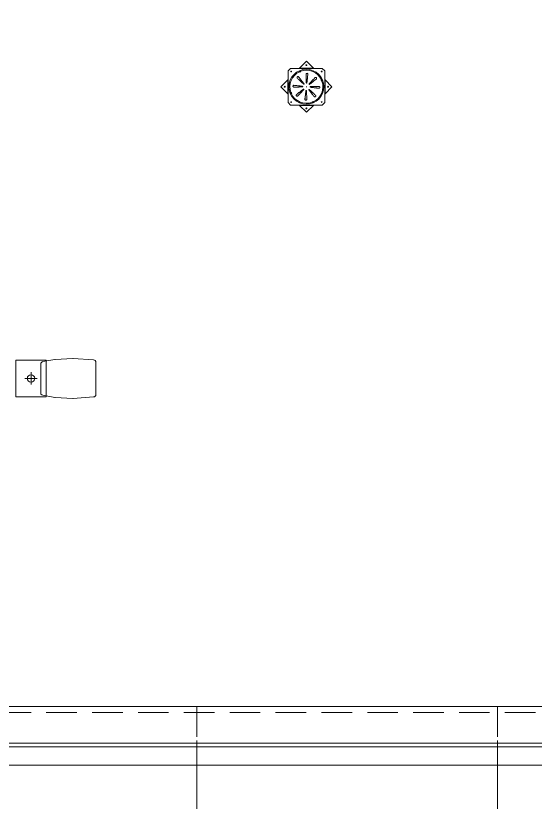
# Model space of a CAD drawing. Header units: metres. Extents: x -17822 to 152406, y -4219 to 19791.
# Drawn here: x 113413 to 113838, y 53 to 697 of the extents above; entities that cross this region are included whole.
import ezdxf

# ---------------------------------------------------------------- set-up
doc = ezdxf.new("R2010")
doc.units = ezdxf.units.M
doc.header["$LTSCALE"] = 100
doc.header["$MEASUREMENT"] = 0
doc.linetypes.add('HIDDEN', pattern=[0.375, 0.25, -0.125])
doc.layers.get('0').update_dxf_attribs({"color": 9, "lineweight": 9})
for name, color, linetype, lineweight in [('06A', 9, 'Continuous', 9), ('06D', 9, 'Continuous', 9), ('15', 9, 'Continuous', 9)]:
    doc.layers.add(name, color=color, linetype=linetype, lineweight=lineweight)

# ---------------------------------------------------------------- blocks, each defined once
blk = doc.blocks.new('p-harpusta-ust')
at = {"layer": '06A'}
for points in [[(2204.54, 3700), (712.54, 3700), (712.54, 3595), (729.54, 3595), (729.54, 3683), (2237.54, 3683), (2237.54, -103), (729.54, -103), (729.54, -3), (-30.46, -3), (-30.46, -20), (712.54, -20), (712.54, -120), (2204.54, -120)], [(2204.54, -75), (757.54, -75), (757.54, 25), (-30.46, 25), (-30.46, 0), (732.54, 0), (732.54, -100), (2234.54, -100), (2234.54, 3680), (732.54, 3680), (732.54, 3595), (757.54, 3595), (757.54, 3655), (2204.54, 3655)], [(2204.54, -100), (2204.54, 3656)], [(2234.54, 3656), (2234.54, -75.95)], [(2229.54, 929), (2204.54, 929)], [(2472.54, 929), (2232.54, 929.02)], [(2232.54, 929.02), (2378.54, 929)], [(2229.54, 683), (2204.54, 683)], [(2472.54, 683), (2232.54, 683.02)], [(2232.54, 683.02), (2378.54, 683)]]:
    blk.add_lwpolyline(points, dxfattribs=at)
at = {"layer": '06D'}
blk.add_lwpolyline([(2237.54, -103), (2237.54, 3683), (2252.54, 3683), (2252.54, -103), (2237.54, -103)], dxfattribs=at)
at = {"layer": '06D', "linetype": 'HIDDEN'}
blk.add_lwpolyline([(2204.54, 3660), (2209.54, 3660), (2209.54, -80), (752.54, -80), (752.54, 20), (-30.46, 20)], dxfattribs=at)
at = {"layer": '15'}
blk.add_lwpolyline([(729.54, 3595), (729.54, 3683), (2237.54, 3683), (2237.54, -103), (729.54, -103), (729.54, -3), (-30.46, -3), (-30.46, 0), (732.54, 0), (732.54, -100), (2234.54, -100), (2234.54, 3680), (732.54, 3680), (732.54, 3595)], close=True, dxfattribs=at)
blk = doc.blocks.new('suzgec')
for p, q in [((36841.69, 831.78), (36847.35, 837.44)), ((36847.35, 837.44), (36853, 831.78)), ((36834.35, 831.58), (36832.35, 829.58)), ((36860.35, 831.58), (36834.35, 831.58)), ((36841.49, 831.58), (36841.69, 831.78)), ((36841.69, 831.78), (36853, 831.78)), ((36853, 831.78), (36853.2, 831.58)), ((36862.35, 829.58), (36860.35, 831.58)), ((36832.35, 829.58), (36832.35, 803.58)), ((36841.7, 828.9), (36841.62, 829.09)), ((36841.84, 828.58), (36841.7, 828.9)), ((36842.54, 829.48), (36842.63, 829.28)), ((36842.63, 829.28), (36842.76, 828.96)), ((36848.54, 826.82), (36847.61, 819.72)), ((36862.35, 803.58), (36862.35, 829.58)), ((36826.49, 816.58), (36832.15, 822.24)), ((36832.15, 822.24), (36832.35, 822.44)), ((36832.15, 810.92), (36832.15, 822.24)), ((36837.1, 817.78), (36844.2, 816.84)), ((36847.59, 819.6), (36847.61, 819.72)), ((36859.66, 822.23), (36859.86, 822.31)), ((36860.24, 821.38), (36860.05, 821.3)), ((36862.35, 822.44), (36862.55, 822.24)), ((36862.55, 822.24), (36862.55, 810.92)), ((36862.55, 822.24), (36868.2, 816.58)), ((36832.15, 810.92), (36826.49, 816.58)), ((36832.35, 810.72), (36832.15, 810.92)), ((36834.45, 811.78), (36834.64, 811.86)), ((36834.64, 811.86), (36834.97, 812)), ((36835.03, 810.94), (36834.83, 810.86)), ((36835.35, 811.07), (36835.03, 810.94)), ((36844.33, 816.83), (36844.2, 816.84)), ((36846.15, 806.34), (36847.08, 813.44)), ((36847.1, 813.56), (36847.08, 813.44)), ((36847.35, 816.58), (36847.1, 816.58)), ((36847.35, 816.58), (36847.35, 816.83)), ((36847.35, 816.58), (36847.6, 816.58)), ((36847.35, 816.58), (36847.35, 816.33)), ((36850.36, 816.34), (36850.49, 816.32)), ((36857.59, 815.38), (36850.49, 816.32)), ((36862.55, 810.92), (36862.35, 810.72)), ((36868.2, 816.58), (36862.55, 810.92)), ((36852.85, 804.59), (36852.99, 804.26)), ((36832.35, 803.58), (36834.35, 801.58)), ((36834.35, 801.58), (36860.35, 801.58)), ((36841.69, 801.38), (36841.49, 801.58)), ((36853, 801.38), (36841.69, 801.38)), ((36847.35, 795.72), (36841.69, 801.38)), ((36853, 801.38), (36847.35, 795.72)), ((36852.06, 803.88), (36851.93, 804.2)), ((36852.15, 803.69), (36852.06, 803.88)), ((36852.99, 804.26), (36853.07, 804.07)), ((36853.2, 801.58), (36853, 801.38)), ((36860.35, 801.58), (36862.35, 803.58))]:
    blk.add_line(p, q)
for centre, radius in [((36847.35, 816.58), 14.3), ((36847.35, 834.26), 0.4), ((36847.35, 834.26), 0.358), ((36834.85, 829.08), 0.3), ((36859.85, 829.08), 0.3), ((36829.67, 816.58), 0.4), ((36829.67, 816.58), 0.358), ((36865.02, 816.58), 0.4), ((36865.02, 816.58), 0.358), ((36834.85, 804.08), 0.3), ((36847.35, 798.9), 0.4), ((36847.35, 798.9), 0.358), ((36859.85, 804.08), 0.3)]:
    blk.add_circle(centre, radius)
for radius, start, end in [(13.55, 114.61472, 200.38528), (13.76, 110.41757, 114.58243), (13.7, 110.40845, 114.59155), (13.25, 110.33777, 114.66223), (13.2, 110.32919, 114.67081), (13.55, 24.61472, 110.38528), (13.55, 294.61472, 20.38528), (13.2, 20.32919, 24.67081), (13.25, 20.33777, 24.66223), (13.7, 20.40845, 24.59155), (13.76, 20.41757, 24.58243), (13.76, 200.41757, 204.58243), (13.7, 200.40845, 204.59155), (13.25, 200.33777, 204.66223), (13.2, 200.32919, 204.67081), (13.55, 204.61472, 290.38528), (13.2, 290.32919, 294.67081), (13.25, 290.33777, 294.66223), (13.7, 290.40845, 294.59155), (13.76, 290.41757, 294.58243)]:
    blk.add_arc((36847.35, 816.58), radius, start, end)
for points, knots in [([(36839.9, 823.59), (36839.83, 823.66), (36839.77, 823.75), (36839.69, 823.94), (36839.67, 824.05), (36839.67, 824.24), (36839.69, 824.35), (36839.78, 824.54), (36839.84, 824.63), (36839.99, 824.76), (36840.08, 824.81), (36840.28, 824.88), (36840.38, 824.89), (36840.58, 824.88), (36840.68, 824.85), (36840.87, 824.75), (36840.95, 824.68), (36841.01, 824.6)], [2.169268, 2.169268, 2.169268, 2.169268, 2.468107, 2.468107, 2.768207, 2.768207, 3.065525, 3.065525, 3.362844, 3.362844, 3.660162, 3.660162, 3.95748, 3.95748, 4.257581, 4.257581, 4.55635, 4.55635, 4.55635, 4.55635]), ([(36847.04, 826.8), (36847.04, 826.9), (36847.06, 827), (36847.13, 827.2), (36847.19, 827.29), (36847.34, 827.43), (36847.42, 827.48), (36847.62, 827.56), (36847.73, 827.58), (36847.92, 827.57), (36848.03, 827.54), (36848.22, 827.45), (36848.3, 827.38), (36848.43, 827.23), (36848.48, 827.14), (36848.54, 826.94), (36848.55, 826.83), (36848.54, 826.74)], [2.169268, 2.169268, 2.169268, 2.169268, 2.468107, 2.468107, 2.768207, 2.768207, 3.065525, 3.065525, 3.362844, 3.362844, 3.660162, 3.660162, 3.95748, 3.95748, 4.257581, 4.257581, 4.55635, 4.55635, 4.55635, 4.55635]), ([(36854.36, 824.02), (36854.42, 824.09), (36854.51, 824.16), (36854.7, 824.24), (36854.81, 824.26), (36855.01, 824.26), (36855.11, 824.23), (36855.3, 824.15), (36855.39, 824.09), (36855.52, 823.94), (36855.58, 823.85), (36855.65, 823.65), (36855.66, 823.54), (36855.64, 823.35), (36855.61, 823.24), (36855.51, 823.06), (36855.44, 822.98), (36855.37, 822.92)], [2.169268, 2.169268, 2.169268, 2.169268, 2.468107, 2.468107, 2.768207, 2.768207, 3.065525, 3.065525, 3.362844, 3.362844, 3.660162, 3.660162, 3.95748, 3.95748, 4.257581, 4.257581, 4.55635, 4.55635, 4.55635, 4.55635]), ([(36837.13, 816.28), (36837.03, 816.28), (36836.92, 816.29), (36836.73, 816.37), (36836.64, 816.43), (36836.5, 816.57), (36836.44, 816.66), (36836.37, 816.86), (36836.35, 816.96), (36836.36, 817.16), (36836.39, 817.26), (36836.48, 817.45), (36836.54, 817.54), (36836.69, 817.66), (36836.79, 817.72), (36836.99, 817.78), (36837.09, 817.79), (36837.19, 817.77)], [2.169268, 2.169268, 2.169268, 2.169268, 2.468107, 2.468107, 2.768207, 2.768207, 3.065525, 3.065525, 3.362844, 3.362844, 3.660162, 3.660162, 3.95748, 3.95748, 4.257581, 4.257581, 4.55635, 4.55635, 4.55635, 4.55635]), ([(36845.35, 819.13), (36845.35, 819.13), (36845.35, 819.13), (36845.35, 819.13), (36845.36, 819.11), (36845.38, 819.08), (36845.4, 819.02), (36845.4, 818.99), (36845.4, 818.93), (36845.39, 818.9), (36845.36, 818.84), (36845.34, 818.81), (36845.3, 818.77), (36845.27, 818.76), (36845.21, 818.73), (36845.18, 818.73), (36845.12, 818.73), (36845.09, 818.73), (36845.03, 818.76), (36845, 818.78), (36844.97, 818.8), (36844.97, 818.8), (36844.97, 818.81)], [-0.0013985, -0.0013985, -0.0013985, -0.0013985, 0, 0, 0, 0.0909291, 0.0909291, 0.1818582, 0.1818582, 0.2711248, 0.2711248, 0.3603915, 0.3603915, 0.4496581, 0.4496581, 0.5389247, 0.5389247, 0.6298538, 0.6298538, 0.7207829, 0.7207829, 0.7401198, 0.7401198, 0.7401198, 0.7401198]), ([(36847.74, 819.8), (36847.74, 819.8), (36847.74, 819.8), (36847.74, 819.8), (36847.73, 819.77), (36847.72, 819.74), (36847.69, 819.68), (36847.67, 819.66), (36847.63, 819.62), (36847.6, 819.6), (36847.54, 819.58), (36847.51, 819.58), (36847.45, 819.58), (36847.41, 819.59), (36847.36, 819.61), (36847.33, 819.63), (36847.29, 819.67), (36847.27, 819.7), (36847.24, 819.76), (36847.24, 819.79), (36847.24, 819.83), (36847.24, 819.83), (36847.24, 819.84)], [-0.0013985, -0.0013985, -0.0013985, -0.0013985, 0, 0, 0, 0.0909291, 0.0909291, 0.1818582, 0.1818582, 0.2711248, 0.2711248, 0.3603915, 0.3603915, 0.4496581, 0.4496581, 0.5389247, 0.5389247, 0.6298538, 0.6298538, 0.7207829, 0.7207829, 0.7401198, 0.7401198, 0.7401198, 0.7401198]), ([(36849.9, 818.58), (36849.9, 818.58), (36849.9, 818.58), (36849.9, 818.58), (36849.87, 818.56), (36849.84, 818.55), (36849.78, 818.53), (36849.75, 818.53), (36849.69, 818.53), (36849.66, 818.54), (36849.6, 818.57), (36849.58, 818.59), (36849.54, 818.63), (36849.52, 818.66), (36849.5, 818.72), (36849.49, 818.75), (36849.49, 818.81), (36849.5, 818.84), (36849.52, 818.9), (36849.54, 818.93), (36849.56, 818.95), (36849.57, 818.96), (36849.57, 818.96)], [-0.0013985, -0.0013985, -0.0013985, -0.0013985, 0, 0, 0, 0.0909291, 0.0909291, 0.1818582, 0.1818582, 0.2711248, 0.2711248, 0.3603915, 0.3603915, 0.4496581, 0.4496581, 0.5389247, 0.5389247, 0.6298538, 0.6298538, 0.7207829, 0.7207829, 0.7401198, 0.7401198, 0.7401198, 0.7401198]), ([(36844.13, 816.97), (36844.13, 816.97), (36844.13, 816.97), (36844.13, 816.97), (36844.16, 816.97), (36844.19, 816.96), (36844.24, 816.93), (36844.27, 816.91), (36844.31, 816.86), (36844.32, 816.83), (36844.34, 816.77), (36844.35, 816.74), (36844.35, 816.68), (36844.34, 816.65), (36844.31, 816.59), (36844.3, 816.57), (36844.25, 816.53), (36844.23, 816.51), (36844.17, 816.48), (36844.14, 816.47), (36844.1, 816.47), (36844.09, 816.47), (36844.09, 816.47)], [-0.0013985, -0.0013985, -0.0013985, -0.0013985, 0, 0, 0, 0.0909291, 0.0909291, 0.1818582, 0.1818582, 0.2711248, 0.2711248, 0.3603915, 0.3603915, 0.4496581, 0.4496581, 0.5389247, 0.5389247, 0.6298538, 0.6298538, 0.7207829, 0.7207829, 0.7401198, 0.7401198, 0.7401198, 0.7401198]), ([(36844.79, 814.58), (36844.79, 814.58), (36844.79, 814.58), (36844.79, 814.58), (36844.82, 814.6), (36844.85, 814.62), (36844.91, 814.63), (36844.94, 814.64), (36845, 814.63), (36845.03, 814.62), (36845.09, 814.6), (36845.11, 814.58), (36845.15, 814.53), (36845.17, 814.51), (36845.19, 814.45), (36845.2, 814.42), (36845.2, 814.36), (36845.19, 814.32), (36845.17, 814.26), (36845.15, 814.24), (36845.13, 814.21), (36845.12, 814.21), (36845.12, 814.2)], [-0.0013985, -0.0013985, -0.0013985, -0.0013985, 0, 0, 0, 0.0909291, 0.0909291, 0.1818582, 0.1818582, 0.2711248, 0.2711248, 0.3603915, 0.3603915, 0.4496581, 0.4496581, 0.5389247, 0.5389247, 0.6298538, 0.6298538, 0.7207829, 0.7207829, 0.7401198, 0.7401198, 0.7401198, 0.7401198]), ([(36846.95, 813.36), (36846.95, 813.36), (36846.95, 813.36), (36846.95, 813.37), (36846.96, 813.39), (36846.97, 813.43), (36847, 813.48), (36847.02, 813.51), (36847.06, 813.55), (36847.09, 813.56), (36847.15, 813.58), (36847.18, 813.59), (36847.24, 813.58), (36847.28, 813.58), (36847.33, 813.55), (36847.36, 813.53), (36847.4, 813.49), (36847.42, 813.46), (36847.45, 813.4), (36847.45, 813.37), (36847.45, 813.34), (36847.45, 813.33), (36847.45, 813.32)], [-0.0013985, -0.0013985, -0.0013985, -0.0013985, 0, 0, 0, 0.0909291, 0.0909291, 0.1818582, 0.1818582, 0.2711248, 0.2711248, 0.3603915, 0.3603915, 0.4496581, 0.4496581, 0.5389247, 0.5389247, 0.6298538, 0.6298538, 0.7207829, 0.7207829, 0.7401198, 0.7401198, 0.7401198, 0.7401198]), ([(36849.34, 814.03), (36849.34, 814.03), (36849.34, 814.03), (36849.34, 814.03), (36849.33, 814.06), (36849.31, 814.08), (36849.29, 814.14), (36849.29, 814.18), (36849.29, 814.24), (36849.3, 814.27), (36849.33, 814.32), (36849.35, 814.35), (36849.39, 814.39), (36849.42, 814.41), (36849.48, 814.43), (36849.51, 814.44), (36849.57, 814.44), (36849.6, 814.43), (36849.66, 814.41), (36849.69, 814.39), (36849.72, 814.36), (36849.72, 814.36), (36849.73, 814.35)], [-0.0013985, -0.0013985, -0.0013985, -0.0013985, 0, 0, 0, 0.0909291, 0.0909291, 0.1818582, 0.1818582, 0.2711248, 0.2711248, 0.3603915, 0.3603915, 0.4496581, 0.4496581, 0.5389247, 0.5389247, 0.6298538, 0.6298538, 0.7207829, 0.7207829, 0.7401198, 0.7401198, 0.7401198, 0.7401198]), ([(36850.56, 816.19), (36850.56, 816.19), (36850.56, 816.19), (36850.56, 816.19), (36850.53, 816.2), (36850.5, 816.21), (36850.45, 816.24), (36850.42, 816.26), (36850.38, 816.3), (36850.37, 816.33), (36850.35, 816.39), (36850.34, 816.42), (36850.34, 816.48), (36850.35, 816.51), (36850.38, 816.57), (36850.39, 816.6), (36850.44, 816.64), (36850.46, 816.66), (36850.52, 816.68), (36850.55, 816.69), (36850.59, 816.69), (36850.6, 816.69), (36850.6, 816.69)], [-0.0013985, -0.0013985, -0.0013985, -0.0013985, 0, 0, 0, 0.0909291, 0.0909291, 0.1818582, 0.1818582, 0.2711248, 0.2711248, 0.3603915, 0.3603915, 0.4496581, 0.4496581, 0.5389247, 0.5389247, 0.6298538, 0.6298538, 0.7207829, 0.7207829, 0.7401198, 0.7401198, 0.7401198, 0.7401198]), ([(36857.56, 816.88), (36857.66, 816.89), (36857.77, 816.87), (36857.96, 816.79), (36858.05, 816.73), (36858.19, 816.59), (36858.25, 816.5), (36858.32, 816.31), (36858.34, 816.2), (36858.33, 816), (36858.3, 815.9), (36858.21, 815.71), (36858.15, 815.63), (36858, 815.5), (36857.9, 815.45), (36857.7, 815.39), (36857.6, 815.38), (36857.5, 815.39)], [2.169268, 2.169268, 2.169268, 2.169268, 2.468107, 2.468107, 2.768207, 2.768207, 3.065525, 3.065525, 3.362844, 3.362844, 3.660162, 3.660162, 3.95748, 3.95748, 4.257581, 4.257581, 4.55635, 4.55635, 4.55635, 4.55635]), ([(36840.33, 809.14), (36840.27, 809.07), (36840.18, 809.01), (36839.99, 808.93), (36839.88, 808.91), (36839.68, 808.91), (36839.58, 808.93), (36839.39, 809.01), (36839.3, 809.08), (36839.17, 809.22), (36839.11, 809.32), (36839.04, 809.51), (36839.03, 809.62), (36839.05, 809.82), (36839.08, 809.92), (36839.18, 810.1), (36839.25, 810.18), (36839.32, 810.24)], [2.169268, 2.169268, 2.169268, 2.169268, 2.468107, 2.468107, 2.768207, 2.768207, 3.065525, 3.065525, 3.362844, 3.362844, 3.660162, 3.660162, 3.95748, 3.95748, 4.257581, 4.257581, 4.55635, 4.55635, 4.55635, 4.55635]), ([(36847.65, 806.36), (36847.65, 806.26), (36847.63, 806.16), (36847.56, 805.97), (36847.5, 805.88), (36847.35, 805.74), (36847.27, 805.68), (36847.07, 805.6), (36846.96, 805.59), (36846.77, 805.6), (36846.66, 805.62), (36846.47, 805.71), (36846.39, 805.78), (36846.26, 805.93), (36846.21, 806.02), (36846.15, 806.22), (36846.14, 806.33), (36846.15, 806.43)], [2.169268, 2.169268, 2.169268, 2.169268, 2.468107, 2.468107, 2.768207, 2.768207, 3.065525, 3.065525, 3.362844, 3.362844, 3.660162, 3.660162, 3.95748, 3.95748, 4.257581, 4.257581, 4.55635, 4.55635, 4.55635, 4.55635]), ([(36854.79, 809.57), (36854.86, 809.5), (36854.92, 809.42), (36855, 809.22), (36855.02, 809.12), (36855.02, 808.92), (36855, 808.82), (36854.91, 808.63), (36854.85, 808.54), (36854.7, 808.4), (36854.61, 808.35), (36854.41, 808.28), (36854.31, 808.27), (36854.11, 808.29), (36854.01, 808.31), (36853.82, 808.41), (36853.74, 808.48), (36853.68, 808.56)], [2.169268, 2.169268, 2.169268, 2.169268, 2.468107, 2.468107, 2.768207, 2.768207, 3.065525, 3.065525, 3.362844, 3.362844, 3.660162, 3.660162, 3.95748, 3.95748, 4.257581, 4.257581, 4.55635, 4.55635, 4.55635, 4.55635])]:
    blk.add_open_spline(points, degree=3, knots=knots)
for points, weights in [([(36841.01, 824.6), (36844.3, 820.45), (36845.35, 819.13)], [1.04357122128, 1.19470433435, 1]), ([(36847.24, 819.84), (36847.19, 821.52), (36847.04, 826.8)], [1, 1.1928901223, 1.04336959175]), ([(36848.54, 826.74), (36847.93, 821.47), (36847.74, 819.8)], [1.04357122043, 1.19470432993, 1]), ([(36849.57, 818.96), (36850.73, 820.19), (36854.36, 824.02)], [1, 1.19289012017, 1.04336959134]), ([(36837.19, 817.77), (36842.46, 817.17), (36844.13, 816.97)], [1.04357122072, 1.19470433147, 1]), ([(36844.97, 818.81), (36843.74, 819.97), (36839.9, 823.59)], [1, 1.19289012244, 1.04336959178]), ([(36855.37, 822.92), (36851.21, 819.63), (36849.9, 818.58)], [1.04357122006, 1.19470432802, 1]), ([(36859.34, 822.09), (36859.5, 822.16), (36859.66, 822.23)], [1.02554744525, 1.0127799804, 1]), ([(36860.05, 821.3), (36859.88, 821.23), (36859.72, 821.17)], [1, 1.0127799804, 1.02554744526]), ([(36844.09, 816.47), (36842.4, 816.43), (36837.13, 816.28)], [1, 1.19289012449, 1.04336959218]), ([(36839.32, 810.24), (36843.48, 813.54), (36844.79, 814.58)], [1.04357122094, 1.1947043326, 1]), ([(36845.12, 814.2), (36843.96, 812.98), (36840.33, 809.14)], [1, 1.19289012327, 1.04336959194]), ([(36846.15, 806.43), (36846.76, 811.69), (36846.95, 813.36)], [1.04357122103, 1.19470433305, 1]), ([(36847.45, 813.32), (36847.5, 811.64), (36847.65, 806.36)], [1, 1.19289011339, 1.04336959002]), ([(36853.68, 808.56), (36850.39, 812.71), (36849.34, 814.03)], [1.04357121982, 1.19470432681, 1]), ([(36849.73, 814.35), (36850.95, 813.2), (36854.79, 809.57)], [1, 1.19289011781, 1.04336959088])]:
    blk.add_rational_spline(points, weights, degree=2)
for points, weights, knots in [([(36857.5, 815.39), (36855.52, 815.62), (36852.29, 815.99), (36850.86, 816.16), (36850.56, 816.19)], [1.32476723726, 1.64485472039, 2.71311941379, 3.81141839734, 4.16242382948], [0.00590224, 0.00590224, 0.00590224, 0.01753913, 0.04477222, 0.05758123, 0.05758123, 0.05758123]), ([(36850.6, 816.69), (36851.13, 816.7), (36853.61, 816.77), (36857.56, 816.88)], [4.14064799907, 3.56700040162, 2.15953650571, 1.32480586323], [27.48414514, 27.48414514, 27.48414514, 27.50397367, 27.53272487, 27.53272487, 27.53272487])]:
    blk.add_rational_spline(points, weights, degree=2, knots=knots)
blk = doc.blocks.new('ARKTOS')
for p, q in [((-3, 0), (-13, 0)), ((-8, -5), (-8, 5))]:
    blk.add_line(p, q)
blk.add_lwpolyline([(-20.5, 15), (4.5, 15), (4.5, -15), (-20.5, -15)], close=True)
at = {"linetype": 'ByBlock'}
for points in [[(0, -11.83, 0.363965), (1.65, -13.8), (11.44, -15.53, 0.029047), (11.67, -15.56), (26.26, -16.41, 0.033251), (26.53, -16.41), (43.16, -15.17, 0.392539), (45.01, -13.17), (45.01, 13.17, 0.392539), (43.16, 15.17), (26.53, 16.41, 0.033251), (26.26, 16.41), (11.67, 15.56, 0.029047), (11.44, 15.53), (1.65, 13.8, 0.047994), (0, 12.97), (0, -11.83)], [(0, -11.83, 0.229142), (0.76, -13.4, 0.044394)]]:
    blk.add_lwpolyline(points, format="xyb", dxfattribs=at)
blk.add_circle((-8, 0), 3)
blk = doc.blocks.new('p-vw-catiaydinlatmaelemanlari')
at = {"layer": '06D', "linetype": 'ByBlock', "xscale": -1, "rotation": 270}
blk.add_blockref('ARKTOS', (33641.96, 868), dxfattribs=at)
blk = doc.blocks.new('p-cati_vw')
at = {"layer": '06D'}
blk.add_lwpolyline([(3152, -3675.03), (3152, 54.97), (1705, 54.97), (1705, -1115), (920, -1115), (920, -1520), (45, -1517.03), (45, -3135), (920, -3135), (920, -3575.03), (1705, -3575.03), (1705, -3675.03)], close=True, dxfattribs=at)
at = {"rotation": 1.082915e-10}
blk.add_blockref('p-vw-catiaydinlatmaelemanlari', (-30758.33, -3912.53), dxfattribs=at)
at = {"layer": '06D', "rotation": 1.082915e-10}
for name, p in [('p-harpusta-ust', (947.46, -3600.03)), ('suzgec', (-34202.34, -3643.93))]:
    blk.add_blockref(name, p, dxfattribs=at)

msp = doc.modelspace()

# ---------------------------------------------------------------- block references
at = {"layer": '06D', "rotation": 269.9999999998917}
msp.add_blockref('p-cati_vw', (116478.49, 3283.68), dxfattribs=at)

doc.saveas('drawing.dxf')
